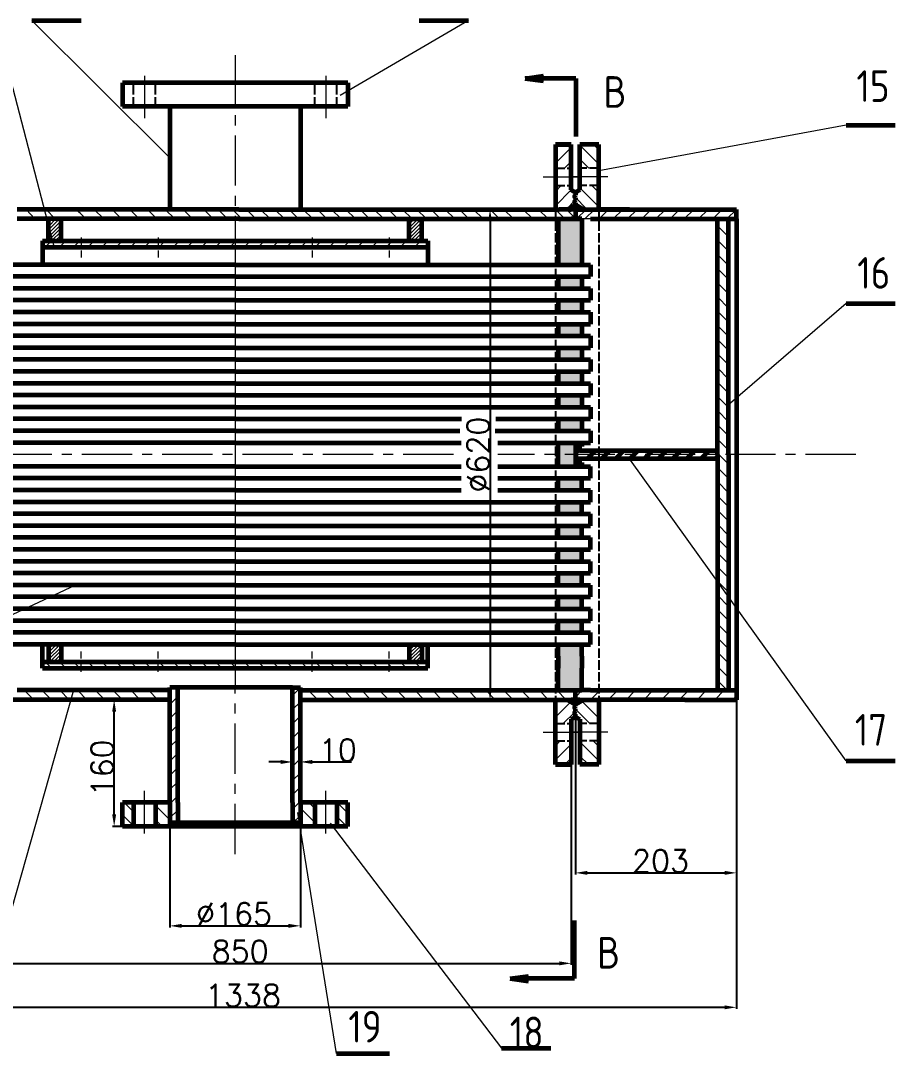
# Paper-space layout '冷却器装配图' of a CAD drawing. Header units: millimetres. Extents: x 19 to 3256, y 21 to 3253.
# Drawn here: x 788 to 1894, y 859 to 2165 of the extents above; entities that cross this region are included whole.
import ezdxf

# ---------------------------------------------------------------- set-up
doc = ezdxf.new("R2010")
doc.units = ezdxf.units.MM
doc.header["$PDMODE"] = 35
doc.header["$PDSIZE"] = -0.5
doc.linetypes.add('ACAD_ISO02W100', pattern=[15, 12, -3])
doc.linetypes.add('CENTERX2', pattern=[101.6, 63.5, -12.7, 12.7, -12.7])
for name, color, linetype, lineweight in [('中心线．点画线', 6, 'CENTERX2', 20), ('粗实线', 250, 'Continuous', 60), ('细实线０.18', 5, 'Continuous', 18), ('虚小', 233, 'ACAD_ISO02W100', 25)]:
    doc.layers.add(name, color=color, linetype=linetype, lineweight=lineweight)
doc.styles.get("Standard").update_dxf_attribs({"font": 'txt', "bigfont": 'gbcbig.shx'})
doc.styles.add('国标文字-5', font='gbenor.shx', dxfattribs={"height": 5, "bigfont": 'gbcbig.shx'})
doc.dimstyles.new('圆引出', dxfattribs={"dimtxt": 28, "dimasz": 15, "dimexe": 2, "dimexo": 0, "dimgap": 1, "dimtad": 1, "dimtoh": 1, "dimdec": 0, "dimtxsty": 'Standard', "dimcen": 2.5, "dimadec": 0, "dimazin": 0, "dimtfac": 1, "dimtdec": 0, "dimtofl": 0, "dimtmove": 0, "dimatfit": 2, "dimfxl": 1, "dimarcsym": 0})

# ---------------------------------------------------------------- blocks, each defined once
blk = doc.blocks.new('*D52')
at = {"layer": 'Defpoints', "color": 0}
for p in [(1381.2, 1926.3), (1381.2, 1306.3), (1381.2, 1306.3)]:
    blk.add_point(p, dxfattribs=at)
at = {"layer": '细实线０.18', "color": 0, "lineweight": -2}
for p, q in [((1381.2, 1926.3), (1383.2, 1926.3)), ((1381.2, 1911.3), (1381.2, 1321.3)), ((1381.2, 1306.3), (1383.2, 1306.3))]:
    blk.add_line(p, q, dxfattribs=at)
at = {"layer": '细实线０.18', "color": 0}
for points in [[(1378.7, 1911.3), (1383.7, 1911.3), (1381.2, 1926.3)], [(1378.7, 1321.3), (1383.7, 1321.3), (1381.2, 1306.3)]]:
    blk.add_solid(points, dxfattribs=at)
at = {"layer": '细实线０.18', "color": 0, "insert": (1366.2, 1616.3), "char_height": 28, "attachment_point": 5, "rotation": 90}
blk.add_mtext('%%C620', dxfattribs=at)
blk = doc.blocks.new('*D53')
at = {"layer": 'Defpoints', "color": 0}
for p in [(976.3, 1146.3), (1141.3, 1146.3), (1141.3, 1020.5)]:
    blk.add_point(p, dxfattribs=at)
at = {"layer": '细实线０.18', "color": 0, "lineweight": -2}
for p, q in [((976.3, 1146.3), (976.3, 1018.5)), ((1141.3, 1146.3), (1141.3, 1018.5)), ((991.3, 1020.5), (1126.3, 1020.5))]:
    blk.add_line(p, q, dxfattribs=at)
at = {"layer": '细实线０.18', "color": 0}
for points in [[(991.3, 1023), (991.3, 1018), (976.3, 1020.5)], [(1126.3, 1023), (1126.3, 1018), (1141.3, 1020.5)]]:
    blk.add_solid(points, dxfattribs=at)
at = {"layer": '细实线０.18', "color": 0, "insert": (1057.4, 1035.5), "char_height": 28, "attachment_point": 5}
blk.add_mtext('%%C165', dxfattribs=at)
blk = doc.blocks.new('*D54')
at = {"layer": 'Defpoints', "color": 0}
for p in [(1131.3, 1232.3), (1141.3, 1232.3), (1141.3, 1227.7)]:
    blk.add_point(p, dxfattribs=at)
at = {"layer": '细实线０.18', "color": 0, "lineweight": -2}
for p, q in [((1116.3, 1227.7), (1101.3, 1227.7)), ((1131.3, 1232.3), (1131.3, 1225.7)), ((1141.3, 1232.3), (1141.3, 1225.7)), ((1156.3, 1227.7), (1206, 1227.7))]:
    blk.add_line(p, q, dxfattribs=at)
at = {"layer": '细实线０.18', "color": 0}
for points in [[(1116.3, 1230.2), (1116.3, 1225.2), (1131.3, 1227.7)], [(1156.3, 1230.2), (1156.3, 1225.2), (1141.3, 1227.7)]]:
    blk.add_solid(points, dxfattribs=at)
at = {"layer": '细实线０.18', "color": 0, "insert": (1188.7, 1242.7), "char_height": 28, "attachment_point": 5}
blk.add_mtext('10', dxfattribs=at)
blk = doc.blocks.new('*D56')
at = {"layer": 'Defpoints', "color": 0}
for p in [(633.8, 1224.3), (1483.8, 1224.3), (1483.8, 973.1)]:
    blk.add_point(p, dxfattribs=at)
at = {"layer": '细实线０.18', "color": 0, "lineweight": -2}
for p, q in [((633.8, 1224.3), (633.8, 971.1)), ((1483.8, 1224.3), (1483.8, 971.1)), ((648.8, 973.1), (1468.8, 973.1))]:
    blk.add_line(p, q, dxfattribs=at)
at = {"layer": '细实线０.18', "color": 0}
for points in [[(648.8, 975.6), (648.8, 970.6), (633.8, 973.1)], [(1468.8, 975.6), (1468.8, 970.6), (1483.8, 973.1)]]:
    blk.add_solid(points, dxfattribs=at)
at = {"layer": '细实线０.18', "color": 0, "insert": (1065.1, 988.1), "char_height": 28, "attachment_point": 5}
blk.add_mtext('850', dxfattribs=at)
blk = doc.blocks.new('*D57')
at = {"layer": 'Defpoints', "color": 0}
for p in [(905.8, 1306.3), (916.3, 1306.3), (916.3, 1146.3)]:
    blk.add_point(p, dxfattribs=at)
at = {"layer": '细实线０.18', "color": 0, "lineweight": -2}
for p, q in [((916.3, 1306.3), (903.8, 1306.3)), ((905.8, 1161.3), (905.8, 1291.3)), ((916.3, 1146.3), (903.8, 1146.3))]:
    blk.add_line(p, q, dxfattribs=at)
at = {"layer": '细实线０.18', "color": 0}
for points in [[(903.3, 1291.3), (908.3, 1291.3), (905.8, 1306.3)], [(903.3, 1161.3), (908.3, 1161.3), (905.8, 1146.3)]]:
    blk.add_solid(points, dxfattribs=at)
at = {"layer": '细实线０.18', "color": 0, "insert": (890.8, 1220.1), "char_height": 28, "attachment_point": 5, "rotation": 90}
blk.add_mtext('160', dxfattribs=at)
blk = doc.blocks.new('*D77')
at = {"layer": 'Defpoints', "color": 0}
for p in [(1692.8, 1306.3), (1489.3, 1284.9), (1692.8, 1087.5)]:
    blk.add_point(p, dxfattribs=at)
at = {"layer": '细实线０.18', "color": 0, "lineweight": -2}
for p, q in [((1692.8, 1306.3), (1692.8, 1085.5)), ((1489.3, 1284.9), (1489.3, 1085.5)), ((1504.3, 1087.5), (1677.8, 1087.5))]:
    blk.add_line(p, q, dxfattribs=at)
at = {"layer": '细实线０.18', "color": 0}
for points in [[(1504.3, 1090), (1504.3, 1085), (1489.3, 1087.5)], [(1677.8, 1090), (1677.8, 1085), (1692.8, 1087.5)]]:
    blk.add_solid(points, dxfattribs=at)
at = {"layer": '细实线０.18', "color": 0, "insert": (1596.7, 1102.5), "char_height": 28, "attachment_point": 5}
blk.add_mtext('203', dxfattribs=at)
blk = doc.blocks.new('*D78')
at = {"layer": 'Defpoints', "color": 0}
for p in [(354.8, 1306.3), (1692.8, 1306.3), (1692.8, 917.5)]:
    blk.add_point(p, dxfattribs=at)
at = {"layer": '细实线０.18', "color": 0, "lineweight": -2}
for p, q in [((354.8, 1306.3), (354.8, 915.5)), ((1692.8, 1306.3), (1692.8, 915.5)), ((369.8, 917.5), (1677.8, 917.5))]:
    blk.add_line(p, q, dxfattribs=at)
at = {"layer": '细实线０.18', "color": 0}
for points in [[(369.8, 920), (369.8, 915), (354.8, 917.5)], [(1677.8, 920), (1677.8, 915), (1692.8, 917.5)]]:
    blk.add_solid(points, dxfattribs=at)
at = {"layer": '细实线０.18', "color": 0, "insert": (1068.8, 932.5), "char_height": 28, "attachment_point": 5}
blk.add_mtext('1338', dxfattribs=at)

psp = doc.layouts.new('冷却器装配图')

# ---------------------------------------------------------------- hatches: boundary and pattern name
at = {"layer": '粗实线'}
h = psp.add_hatch(color=256, dxfattribs=at)
h.paths.add_polyline_path([(1425.8, 2091.7), (1443.3, 2091.7), (1448.9, 2094.9)])
h.paths.add_polyline_path([(1448.9, 2088.6), (1443.3, 2091.7), (1425.8, 2091.7)])
h = psp.add_hatch(color=256, dxfattribs=at)
h.paths.add_polyline_path([(1489.3, 1929.6), (1489.3, 1932), (1499.3, 1926.3), (1489.3, 1926.3)])
h.paths.add_polyline_path([(1489.3, 1932), (1489.3, 1929.6), (1489.3, 1926.3), (1483.8, 1926.3), (1480.8, 1926.3), (1479.3, 1926.3)])
h = psp.add_hatch(color=256, dxfattribs=at)
h.paths.add_polyline_path([(1497.3, 1886.3), (1497.3, 1914.3), (1489.3, 1914.3), (1480.8, 1914.3), (1467.3, 1914.3), (1467.3, 1886.3), (1467.3, 1871.3), (1467.3, 1856.3), (1497.3, 1856.3), (1497.3, 1871.3)])
h.paths.add_polyline_path([(1497.3, 1841.3), (1467.3, 1841.3), (1467.3, 1826.3), (1497.3, 1826.3)])
h.paths.add_polyline_path([(1497.3, 1811.3), (1467.3, 1811.3), (1467.3, 1796.3), (1497.3, 1796.3)])
h.paths.add_polyline_path([(1497.3, 1781.3), (1467.3, 1781.3), (1467.3, 1766.3), (1497.3, 1766.3)])
h.paths.add_polyline_path([(1497.3, 1751.3), (1467.3, 1751.3), (1467.3, 1736.3), (1497.3, 1736.3)])
h.paths.add_polyline_path([(1497.3, 1721.3), (1467.3, 1721.3), (1467.3, 1706.3), (1497.3, 1706.3)])
h.paths.add_polyline_path([(1497.3, 1691.3), (1467.3, 1691.3), (1467.3, 1676.3), (1497.3, 1676.3)])
h.paths.add_polyline_path([(1497.3, 1661.3), (1467.3, 1661.3), (1467.3, 1646.3), (1497.3, 1646.3)])
h.paths.add_polyline_path([(1489.3, 1631.3), (1467, 1631.3), (1467, 1616.3), (1489.3, 1616.3)])
h.paths.add_polyline_path([(1489.3, 1616.3), (1467, 1616.3), (1467, 1601.3), (1489.3, 1601.3)])
h.paths.add_polyline_path([(1497.3, 1606.3), (1493.3, 1606.3, -0.414214), (1489.3, 1610.3), (1489.3, 1601.3), (1497.3, 1601.3)])
h.paths.add_polyline_path([(1497.3, 1631.3), (1489.3, 1631.3), (1489.3, 1622.3, -0.414214), (1493.3, 1626.3), (1497.3, 1626.3)])
h.paths.add_polyline_path([(1497.3, 1586.3), (1467.3, 1586.3), (1467.3, 1571.3), (1497.3, 1571.3)])
h.paths.add_polyline_path([(1497.3, 1556.3), (1467.3, 1556.3), (1467.3, 1541.3), (1497.3, 1541.3)])
h.paths.add_polyline_path([(1497.3, 1526.3), (1467.3, 1526.3), (1467.3, 1511.3), (1497.3, 1511.3)])
h.paths.add_polyline_path([(1497.3, 1496.3), (1467.3, 1496.3), (1467.3, 1481.3), (1497.3, 1481.3)])
h.paths.add_polyline_path([(1497.3, 1466.3), (1467.3, 1466.3), (1467.3, 1451.3), (1497.3, 1451.3)])
h.paths.add_polyline_path([(1497.3, 1436.3), (1467.3, 1436.3), (1467.3, 1421.3), (1497.3, 1421.3)])
h.paths.add_polyline_path([(1497.3, 1406.3), (1467.3, 1406.3), (1467.3, 1391.3), (1497.3, 1391.3)])
h.paths.add_polyline_path([(1497.3, 1376.3), (1467.3, 1376.3), (1467.3, 1361.3), (1467.3, 1346.3), (1467.3, 1318.3), (1468.8, 1318.3), (1480.8, 1318.3), (1497.3, 1318.3), (1497.3, 1346.3), (1497.3, 1361.3)])
h = psp.add_hatch(color=256, dxfattribs=at)
h.paths.add_polyline_path([(1489.3, 1303), (1489.3, 1300.5), (1499.3, 1306.3), (1489.3, 1306.3)])
h.paths.add_polyline_path([(1489.3, 1300.5), (1489.3, 1303), (1489.3, 1306.3), (1483.8, 1306.3), (1480.8, 1306.3), (1479.3, 1306.3)])
h = psp.add_hatch(color=256, dxfattribs=at)
h.paths.add_polyline_path([(1406.7, 953.9), (1424.1, 953.9), (1429.8, 950.7)])
h.paths.add_polyline_path([(1429.8, 957), (1424.1, 953.9), (1406.7, 953.9)])
at = {"layer": '细实线０.18'}
h = psp.add_hatch(dxfattribs=at)
h.set_pattern_fill('ANSI31', color=256, scale=4, style=0)
h.paths.add_polyline_path([(1483.8, 2008.3), (1463.8, 2008.3), (1463.8, 1978.3), (1483.8, 1978.3)])
h.paths.add_polyline_path([(1489.3, 1940.9, -0.840208), (1489.3, 1944.3), (1489.3, 1947.6), (1483.8, 1950.9), (1483.8, 1956.3), (1463.8, 1956.3), (1463.8, 1926.3), (1468.8, 1926.3), (1479.3, 1926.3), (1489.3, 1932), (1489.3, 1934.4, -0.840208), (1489.3, 1937.8)])
h.paths.add_polyline_path([(1489.3, 1294.7, -0.840208), (1489.3, 1298.2), (1489.3, 1300.5), (1479.3, 1306.3), (1463.8, 1306.3), (1463.8, 1276.3), (1483.8, 1276.3), (1483.8, 1281.6), (1489.3, 1284.9), (1489.3, 1288.3, -0.840208), (1489.3, 1291.7)])
h.paths.add_polyline_path([(1483.8, 1254.3), (1463.8, 1254.3), (1463.8, 1224.3), (1483.8, 1224.3)])
h = psp.add_hatch(dxfattribs=at)
h.set_pattern_fill('ANSI31', color=256, scale=4, angle=90, style=0)
h.paths.add_polyline_path([(1518.8, 2008.3), (1494.8, 2008.3), (1494.8, 1978.3), (1518.8, 1978.3)])
h.paths.add_polyline_path([(1518.8, 1956.3), (1494.8, 1956.3), (1494.8, 1950.9), (1489.3, 1947.6), (1489.3, 1944.3, 0.840208), (1489.3, 1940.9), (1489.3, 1937.8, 0.840208), (1489.3, 1934.4), (1489.3, 1932), (1499.3, 1926.3), (1518.8, 1926.3)])
h.paths.add_polyline_path([(1518.8, 1306.3), (1499.3, 1306.3), (1489.3, 1300.5), (1489.3, 1298.2, 0.840208), (1489.3, 1294.7), (1489.3, 1291.7, 0.840208), (1489.3, 1288.3), (1489.3, 1284.9), (1494.8, 1281.6), (1494.8, 1276.3), (1518.8, 1276.3)])
h.paths.add_polyline_path([(1518.8, 1254.3), (1494.8, 1254.3), (1494.8, 1224.3), (1518.8, 1224.3)])
h = psp.add_hatch(dxfattribs=at)
h.set_pattern_fill('ANSI31', color=256, style=0)
h.paths.add_polyline_path([(838.7, 1914.3), (822.7, 1914.3), (822.7, 1906.6), (828, 1886.3), (838.7, 1886.3)])
h.paths.add_polyline_path([(822.7, 1906.6), (822.7, 1886.3), (828, 1886.3)])
h = psp.add_hatch(dxfattribs=at)
h.set_pattern_fill('ANSI31', color=256, style=0)
h.paths.add_polyline_path([(1295, 1914.3), (1279, 1914.3), (1279, 1886.3), (1295, 1886.3)])
h = psp.add_hatch(dxfattribs=at)
h.set_pattern_fill('ANSI31', color=256, scale=4, angle=90, style=0)
h.paths.add_polyline_path([(1682.8, 1914.3), (1668.8, 1914.3), (1668.8, 1616.3), (1682.8, 1616.3)])
h.paths.add_polyline_path([(1682.8, 1616.3), (1668.8, 1616.3), (1668.8, 1455.9), (1682.8, 1436.3)])
h.paths.add_polyline_path([(1682.8, 1436.3), (1668.8, 1455.9), (1668.8, 1318.3), (1682.8, 1318.3)])
h = psp.add_hatch(dxfattribs=at)
h.set_pattern_fill('ANSI31', color=256, style=0)
h.paths.add_polyline_path([(838.7, 1376.3), (822.7, 1376.3), (822.7, 1354.3), (838.7, 1354.3)])
h = psp.add_hatch(dxfattribs=at)
h.set_pattern_fill('ANSI31', color=256, style=0)
h.paths.add_polyline_path([(1295, 1376.3), (1279, 1376.3), (1279, 1354.3), (1295, 1354.3)])
h = psp.add_hatch(dxfattribs=at)
h.set_pattern_fill('ANSI31', color=256, scale=4, angle=90, style=0)
h.set_pattern_definition([(45, (2016.848, 383.393), (8.98026, -8.98026), [])])
h.paths.add_polyline_path([(1131.3, 1306.3), (1131.3, 1321.9), (1141.4, 1321.9), (1141.4, 1306.3), (1141.3, 1306.3), (1141.3, 1176.3), (1141.3, 1150.8), (1131.3, 1150.8), (1131.3, 1176.3)])
h.paths.add_polyline_path([(976.3, 1306.3), (976.3, 1321.9), (986.3, 1321.9), (986.3, 1306.3), (986.3, 1176.3), (986.3, 1150.8), (976.3, 1150.8), (976.3, 1176.3)])
h = psp.add_hatch(dxfattribs=at)
h.set_pattern_fill('ANSI31', color=256, scale=5, style=0)
h.paths.add_polyline_path([(1518.8, 1318.3), (1508.3, 1318.3), (1497.3, 1318.3), (1489.3, 1318.3), (1489.3, 1306.3), (1499.3, 1306.3), (1518.8, 1306.3)])
h.paths.add_polyline_path([(1692.8, 1318.3), (1518.8, 1318.3), (1518.8, 1306.3), (1557.5, 1306.3), (1627.5, 1306.3), (1692.8, 1306.3)])
h = psp.add_hatch(dxfattribs=at)
h.set_pattern_fill('ANSI31', color=256, scale=4, style=0)
h.set_pattern_definition([(135, (2016.848, 383.393), (8.98026, 8.98026), [])])
h.paths.add_polyline_path([(1187.5, 1146.3), (1201.3, 1146.3), (1201.3, 1176.3), (1187.5, 1176.3)])
h.paths.add_polyline_path([(1159.5, 1176.3), (1141.3, 1176.3), (1141.3, 1146.3), (1159.5, 1146.3)])
h.paths.add_polyline_path([(976.3, 1176.3), (958.2, 1176.3), (958.2, 1146.3), (976.3, 1146.3)])
h.paths.add_polyline_path([(916.3, 1146.3), (930.2, 1146.3), (930.2, 1176.3), (916.3, 1176.3)])

# ---------------------------------------------------------------- linework, layer by layer
at = {"layer": '中心线．点画线'}
for p, q in [((1058.8, 2121.4), (1058.8, 1908.6)), ((944.2, 2095.3), (944.2, 2041.6)), ((1173.5, 2095.3), (1173.5, 2041.6)), ((1448.5, 1967.3), (1495.9, 1967.3)), ((1530.2, 1967.3), (1482.8, 1967.3)), ((863.9, 1890.9), (863.9, 1885.4)), ((863.9, 1884.7), (863.9, 1880.5)), ((961.4, 1890.9), (961.4, 1885.4)), ((961.4, 1884.7), (961.4, 1880.5)), ((1156.3, 1890.9), (1156.3, 1885.4)), ((1156.3, 1884.7), (1156.3, 1880.5)), ((1253.8, 1890.9), (1253.8, 1885.4)), ((1253.8, 1884.7), (1253.8, 1880.5)), ((863.9, 1878.8), (863.9, 1877.3)), ((863.9, 1874.3), (863.9, 1865.3)), ((961.4, 1878.8), (961.4, 1877.3)), ((961.4, 1874.3), (961.4, 1865.3)), ((1156.3, 1878.8), (1156.3, 1877.3)), ((1156.3, 1874.3), (1156.3, 1865.3)), ((1253.8, 1878.8), (1253.8, 1877.3)), ((1253.8, 1874.3), (1253.8, 1865.3)), ((1335, 1616.3), (280.5, 1616.3)), ((1843.9, 1616.3), (1391.2, 1616.3)), ((863.9, 1358.3), (863.9, 1367.2)), ((961.4, 1358.3), (961.4, 1367.2)), ((1156.3, 1358.3), (1156.3, 1367.2)), ((1253.8, 1358.3), (1253.8, 1367.2)), ((863.9, 1353.8), (863.9, 1355.3)), ((863.9, 1347.8), (863.9, 1352)), ((863.9, 1341.7), (863.9, 1347.2)), ((961.4, 1353.8), (961.4, 1355.3)), ((961.4, 1347.8), (961.4, 1352)), ((961.4, 1341.7), (961.4, 1347.2)), ((1156.3, 1353.8), (1156.3, 1355.3)), ((1156.3, 1347.8), (1156.3, 1352)), ((1156.3, 1341.7), (1156.3, 1347.2)), ((1253.8, 1353.8), (1253.8, 1355.3)), ((1253.8, 1347.8), (1253.8, 1352)), ((1253.8, 1341.7), (1253.8, 1347.2)), ((1058.8, 1111.2), (1058.8, 1324)), ((1448.5, 1265.3), (1495.9, 1265.3)), ((1530.2, 1265.3), (1482.8, 1265.3)), ((944.2, 1137.3), (944.2, 1191)), ((1173.5, 1137.3), (1173.5, 1191))]:
    psp.add_line(p, q, dxfattribs=at)
at = {"layer": '粗实线'}
for p, q in [((801.5, 2164.9), (863.9, 2164.9)), ((1291.5, 2164.9), (1353.9, 2164.9)), ((1425.8, 2091.7), (1448.9, 2094.9)), ((1489.8, 2091.7), (1425.8, 2091.7)), ((1425.8, 2091.7), (1448.9, 2088.6)), ((1448.9, 2094.9), (1443.3, 2091.7)), ((1448.9, 2088.6), (1443.3, 2091.7)), ((1489.8, 2091.7), (1489.8, 2018.3)), ((1201.3, 2086.3), (916.3, 2086.3)), ((916.3, 2086.3), (916.3, 2056.3)), ((1201.3, 2086.3), (1201.3, 2056.3)), ((1201.3, 2056.3), (916.3, 2056.3)), ((976.3, 2056.3), (976.3, 1926.3)), ((1141.3, 2056.3), (1141.3, 1926.3)), ((1831.5, 2032.9), (1893.8, 2032.9)), ((1463.8, 2008.3), (1483.8, 2008.3)), ((1483.8, 2008.3), (1463.8, 2008.3)), ((1463.8, 2008.3), (1463.8, 1926.3)), ((1483.8, 1950.9), (1483.8, 2008.3)), ((1518.8, 2008.3), (1494.8, 2008.3)), ((1494.8, 1950.9), (1494.8, 2008.3)), ((1518.8, 1926.3), (1518.8, 2008.3)), ((1483.8, 1950.9), (1489.3, 1947.6)), ((1494.8, 1950.9), (1489.3, 1947.6)), ((1489.3, 1947.6), (1489.3, 1944.3)), ((1489.3, 1940.9), (1489.3, 1937.8)), ((1489.3, 1934.4), (1489.3, 1929.6)), ((863, 1926.3), (783, 1926.3)), ((1063.3, 1926.3), (863, 1926.3)), ((1063.3, 1926.3), (1468.8, 1926.3)), ((1480.8, 1926.3), (1468.8, 1926.3)), ((1479.3, 1926.3), (1489.3, 1932)), ((1480.8, 1926.3), (1483.8, 1926.3)), ((1483.8, 1926.3), (1489.3, 1929.6)), ((1494.8, 1926.3), (1483.8, 1926.3)), ((1499.3, 1926.3), (1489.3, 1932)), ((1489.3, 1929.6), (1494.8, 1926.3)), ((1489.3, 1926.3), (1499.3, 1926.3)), ((1489.3, 1926.3), (1489.3, 1914.3)), ((1494.8, 1926.3), (1497.8, 1926.3)), ((1497.8, 1926.3), (1518.8, 1926.3)), ((1557.5, 1926.3), (1518.8, 1926.3)), ((1518.8, 1926.3), (1692.8, 1926.3)), ((1692.8, 1914.3), (1692.8, 1926.3)), ((863, 1914.3), (783, 1914.3)), ((822.7, 1886.3), (822.7, 1914.3)), ((838.7, 1886.3), (838.7, 1914.3)), ((1063.3, 1914.3), (863, 1914.3)), ((1063.3, 1914.3), (1361.7, 1914.3)), ((1279, 1886.3), (1279, 1914.3)), ((1295, 1886.3), (1295, 1914.3)), ((1361.7, 1914.3), (1483.8, 1914.3)), ((1467.3, 1914.3), (1467.3, 1886.3)), ((1480.8, 1914.3), (1489.3, 1914.3)), ((1497.3, 1914.3), (1483.8, 1914.3)), ((1489.3, 1914.3), (1497.3, 1914.3)), ((1494.8, 1914.3), (1497.3, 1914.3)), ((1497.3, 1914.3), (1497.3, 1886.3)), ((1508.3, 1914.3), (1692.8, 1914.3)), ((1668.8, 1616.3), (1668.8, 1914.3)), ((1682.8, 1616.3), (1682.8, 1914.3)), ((1692.8, 1914.3), (1692.8, 1318.3)), ((815.1, 1886.3), (815.1, 1856.3)), ((815.1, 1886.3), (1302.6, 1886.3)), ((1302.6, 1886.3), (1302.6, 1856.3)), ((1467.3, 1886.3), (1467.3, 1871.3)), ((1497.3, 1886.3), (1497.3, 1871.3)), ((815.1, 1878.3), (1302.6, 1878.3)), ((1467.3, 1871.3), (1467.3, 1856.3)), ((1497.3, 1871.3), (1497.3, 1856.3)), ((1058.8, 1856.3), (609.3, 1856.3)), ((1058.8, 1856.3), (1508.3, 1856.3)), ((1508.3, 1856.3), (1508.3, 1841.3)), ((1058.8, 1841.3), (609.3, 1841.3)), ((1058.8, 1841.3), (609.3, 1841.3)), ((1058.8, 1841.3), (1508.3, 1841.3)), ((1058.8, 1841.3), (1508.3, 1841.3)), ((1467.3, 1841.3), (1467.3, 1826.3)), ((1497.3, 1841.3), (1497.3, 1826.3)), ((1058.8, 1826.3), (609.3, 1826.3)), ((1058.8, 1826.3), (1508.3, 1826.3)), ((1508.3, 1826.3), (1508.3, 1811.3)), ((1058.8, 1811.3), (609.3, 1811.3)), ((1058.8, 1811.3), (609.3, 1811.3)), ((1058.8, 1811.3), (1508.3, 1811.3)), ((1058.8, 1811.3), (1508.3, 1811.3)), ((1467.3, 1811.3), (1467.3, 1796.3)), ((1497.3, 1811.3), (1497.3, 1796.3)), ((1831.5, 1807.1), (1893.8, 1807.1)), ((1058.8, 1796.3), (609.3, 1796.3)), ((1058.8, 1796.3), (1508.3, 1796.3)), ((1508.3, 1796.3), (1508.3, 1781.3)), ((1058.8, 1781.3), (609.3, 1781.3)), ((1058.8, 1781.3), (609.3, 1781.3)), ((1058.8, 1781.3), (1508.3, 1781.3)), ((1058.8, 1781.3), (1508.3, 1781.3)), ((1467.3, 1781.3), (1467.3, 1766.3)), ((1497.3, 1781.3), (1497.3, 1766.3)), ((1058.8, 1766.3), (609.3, 1766.3)), ((1058.8, 1766.3), (1508.3, 1766.3)), ((1508.3, 1766.3), (1508.3, 1751.3)), ((1058.8, 1751.3), (609.3, 1751.3)), ((1058.8, 1751.3), (609.3, 1751.3)), ((1058.8, 1751.3), (1508.3, 1751.3)), ((1058.8, 1751.3), (1508.3, 1751.3)), ((1467.3, 1751.3), (1467.3, 1736.3)), ((1497.3, 1751.3), (1497.3, 1736.3)), ((1058.8, 1736.3), (609.3, 1736.3)), ((1058.8, 1736.3), (1508.3, 1736.3)), ((1508.3, 1736.3), (1508.3, 1721.3)), ((1058.8, 1721.3), (609.3, 1721.3)), ((1058.8, 1721.3), (609.3, 1721.3)), ((1058.8, 1721.3), (1508.3, 1721.3)), ((1058.8, 1721.3), (1508.3, 1721.3)), ((1467.3, 1721.3), (1467.3, 1706.3)), ((1497.3, 1721.3), (1497.3, 1706.3)), ((1058.8, 1706.3), (609.3, 1706.3)), ((1058.8, 1706.3), (1508.3, 1706.3)), ((1508.3, 1706.3), (1508.3, 1691.3)), ((1058.8, 1691.3), (609.3, 1691.3)), ((1058.8, 1691.3), (609.3, 1691.3)), ((1058.8, 1691.3), (1508.3, 1691.3)), ((1058.8, 1691.3), (1508.3, 1691.3)), ((1467.3, 1691.3), (1467.3, 1676.3)), ((1497.3, 1691.3), (1497.3, 1676.3)), ((1058.8, 1676.3), (609.3, 1676.3)), ((1058.8, 1676.3), (1508.3, 1676.3)), ((1508.3, 1676.3), (1508.3, 1661.3)), ((1058.8, 1661.3), (609.3, 1661.3)), ((1058.8, 1661.3), (609.3, 1661.3)), ((1058.8, 1661.3), (1344.5, 1661.3)), ((1058.8, 1661.3), (1345.3, 1661.3)), ((1388.6, 1661.3), (1508.3, 1661.3)), ((1391, 1661.3), (1508.3, 1661.3)), ((1467.3, 1661.3), (1467.3, 1646.3)), ((1497.3, 1661.3), (1497.3, 1646.3)), ((1058.8, 1646.3), (609.3, 1646.3)), ((1058.8, 1646.3), (1342.9, 1646.3)), ((1387.8, 1646.3), (1508.3, 1646.3)), ((1508.3, 1646.3), (1508.3, 1631.3)), ((1058.8, 1631.3), (609.3, 1631.3)), ((1058.8, 1631.3), (682.9, 1631.3)), ((1058.8, 1631.3), (1344.5, 1631.3)), ((1058.8, 1631.3), (1344.5, 1631.3)), ((1391, 1631.3), (1508.3, 1631.3)), ((1391, 1631.3), (1434.8, 1631.3)), ((1467, 1631.3), (1467, 1601.3)), ((1489.3, 1631.3), (1489.3, 1601.3)), ((1489.3, 1622.3), (1489.3, 1610.3)), ((1493.3, 1626.3), (1497.3, 1626.3)), ((1494.3, 1621.3), (1498.7, 1621.3)), ((1497.3, 1631.3), (1497.3, 1626.3)), ((1498.7, 1621.3), (1668.8, 1621.3)), ((1509.6, 1616.3), (1514.6, 1621.3)), ((1527.6, 1616.3), (1532.6, 1621.3)), ((1545.5, 1616.3), (1550.5, 1621.3)), ((1563.5, 1616.3), (1568.5, 1621.3)), ((1581.5, 1616.3), (1586.5, 1621.3)), ((1599.4, 1616.3), (1604.4, 1621.3)), ((1617.4, 1616.3), (1622.4, 1621.3)), ((1635.3, 1616.3), (1640.3, 1621.3)), ((1653.3, 1616.3), (1658.3, 1621.3)), ((1493.3, 1606.3), (1497.3, 1606.3)), ((1494.3, 1611.3), (1498.7, 1611.3)), ((1497.3, 1606.3), (1497.3, 1601.3)), ((1498.7, 1611.3), (1668.8, 1611.3)), ((1504.6, 1611.3), (1509.6, 1616.3)), ((1522.6, 1611.3), (1527.6, 1616.3)), ((1540.5, 1611.3), (1545.5, 1616.3)), ((1558.5, 1611.3), (1563.5, 1616.3)), ((1576.5, 1611.3), (1578.6, 1613.4)), ((1578.6, 1613.4), (1581.5, 1616.3)), ((1594.4, 1611.3), (1599.4, 1616.3)), ((1612.4, 1611.3), (1617.4, 1616.3)), ((1630.3, 1611.3), (1635.3, 1616.3)), ((1648.3, 1611.3), (1653.3, 1616.3)), ((1666.3, 1611.3), (1668.8, 1613.9)), ((1668.8, 1616.3), (1668.8, 1318.3)), ((1682.8, 1616.3), (1682.8, 1318.3)), ((1058.8, 1601.3), (609.3, 1601.3)), ((1058.8, 1601.3), (609.3, 1601.3)), ((1058.8, 1601.3), (1344.5, 1601.3)), ((1058.8, 1601.3), (1344.5, 1601.3)), ((1391, 1601.3), (1508.3, 1601.3)), ((1391, 1601.3), (1508.3, 1601.3)), ((1508.2, 1586.3), (1508.2, 1601.3)), ((1058.8, 1586.3), (609.3, 1586.3)), ((1058.8, 1586.3), (1344.5, 1586.3)), ((1391, 1586.3), (1508.3, 1586.3)), ((1467.3, 1571.3), (1467.3, 1586.3)), ((1497.3, 1571.3), (1497.3, 1586.3)), ((1058.8, 1571.3), (609.3, 1571.3)), ((1058.8, 1571.3), (609.3, 1571.3)), ((1058.8, 1571.3), (1344.5, 1571.3)), ((1058.8, 1571.3), (1344.5, 1571.3)), ((1391, 1571.3), (1508.3, 1571.3)), ((1391, 1571.3), (1508.3, 1571.3)), ((1508.3, 1556.3), (1508.3, 1571.3)), ((1058.8, 1556.3), (609.3, 1556.3)), ((1058.8, 1556.3), (1508.3, 1556.3)), ((1467.3, 1541.3), (1467.3, 1556.3)), ((1497.3, 1541.3), (1497.3, 1556.3)), ((1058.8, 1541.3), (609.3, 1541.3)), ((1058.8, 1541.3), (609.3, 1541.3)), ((1058.8, 1541.3), (1508.3, 1541.3)), ((1058.8, 1541.3), (1508.3, 1541.3)), ((1508.3, 1526.3), (1508.3, 1541.3)), ((1058.8, 1526.3), (609.3, 1526.3)), ((1058.8, 1526.3), (1508.3, 1526.3)), ((1467.3, 1511.3), (1467.3, 1526.3)), ((1497.3, 1511.3), (1497.3, 1526.3)), ((1058.8, 1511.3), (609.3, 1511.3)), ((1058.8, 1511.3), (609.3, 1511.3)), ((1058.8, 1511.3), (1508.3, 1511.3)), ((1058.8, 1511.3), (1508.3, 1511.3)), ((1508.3, 1496.3), (1508.3, 1511.3)), ((1058.8, 1496.3), (609.3, 1496.3)), ((1058.8, 1496.3), (1508.3, 1496.3)), ((1467.3, 1481.3), (1467.3, 1496.3)), ((1497.3, 1481.3), (1497.3, 1496.3)), ((1058.8, 1481.3), (609.3, 1481.3)), ((1058.8, 1481.3), (609.3, 1481.3)), ((1058.8, 1481.3), (1508.3, 1481.3)), ((1058.8, 1481.3), (1508.3, 1481.3)), ((1508.3, 1466.3), (1508.3, 1481.3)), ((1058.8, 1466.3), (609.3, 1466.3)), ((1058.8, 1466.3), (1508.3, 1466.3)), ((1467.3, 1451.3), (1467.3, 1466.3)), ((1497.3, 1451.3), (1497.3, 1466.3)), ((1058.8, 1451.3), (609.3, 1451.3)), ((1058.8, 1451.3), (609.3, 1451.3)), ((1058.8, 1451.3), (1508.3, 1451.3)), ((1058.8, 1451.3), (1508.3, 1451.3)), ((1508.3, 1436.3), (1508.3, 1451.3)), ((1058.8, 1436.3), (609.3, 1436.3)), ((1058.8, 1436.3), (1508.3, 1436.3)), ((1467.3, 1421.3), (1467.3, 1436.3)), ((1497.3, 1421.3), (1497.3, 1436.3)), ((1058.8, 1421.3), (609.3, 1421.3)), ((1058.8, 1421.3), (682.9, 1421.3)), ((1058.8, 1421.3), (1434.8, 1421.3)), ((1058.8, 1421.3), (1508.3, 1421.3)), ((1508.3, 1406.3), (1508.3, 1421.3)), ((1058.8, 1406.3), (609.3, 1406.3)), ((1058.8, 1406.3), (1508.3, 1406.3)), ((1467.3, 1391.3), (1467.3, 1406.3)), ((1497.3, 1391.3), (1497.3, 1406.3)), ((1058.8, 1391.3), (609.3, 1391.3)), ((1058.8, 1391.3), (682.9, 1391.3)), ((1058.8, 1391.3), (1434.8, 1391.3)), ((1058.8, 1391.3), (1508.3, 1391.3)), ((1508.3, 1376.3), (1508.3, 1391.3)), ((1058.8, 1376.3), (609.3, 1376.3)), ((815.1, 1346.3), (815.1, 1376.3)), ((822.7, 1376.3), (822.7, 1354.2)), ((838.7, 1376.3), (838.7, 1354.2)), ((1058.8, 1376.3), (1508.3, 1376.3)), ((1279, 1376.3), (1279, 1354.2)), ((1295, 1376.3), (1295, 1354.2)), ((1302.6, 1346.3), (1302.6, 1376.3)), ((1467.3, 1361.3), (1467.3, 1376.3)), ((1497.3, 1361.3), (1497.3, 1376.3)), ((1467.3, 1361.3), (1467.3, 1346.3)), ((1497.3, 1361.3), (1497.3, 1346.3)), ((815.1, 1354.3), (1302.6, 1354.3)), ((815.1, 1346.3), (1302.6, 1346.3)), ((1467.3, 1318.3), (1467.3, 1346.3)), ((1497.3, 1318.3), (1497.3, 1346.3)), ((976.3, 1306.3), (976.3, 1321.9)), ((986.3, 1321.9), (976.3, 1321.9)), ((986.3, 1306.3), (986.3, 1321.9)), ((1131.3, 1321.9), (986.3, 1321.9)), ((1131.3, 1306.3), (1131.3, 1321.9)), ((1131.3, 1321.9), (1141.4, 1321.9)), ((1141.4, 1306.3), (1141.4, 1321.9)), ((976.3, 1306.3), (657.8, 1306.3)), ((863, 1318.3), (783, 1318.3)), ((863, 1306.3), (783, 1306.3)), ((976.3, 1318.3), (863, 1318.3)), ((976.3, 1176.3), (976.3, 1306.3)), ((986.3, 1176.3), (986.3, 1306.3)), ((1131.3, 1176.3), (1131.3, 1306.3)), ((1141.3, 1306.3), (1299.5, 1306.3)), ((1141.3, 1176.3), (1141.3, 1306.3)), ((1141.4, 1318.3), (1468.8, 1318.3)), ((1299.5, 1306.3), (1483.8, 1306.3)), ((1463.8, 1224.3), (1463.8, 1306.3)), ((1468.8, 1318.3), (1480.8, 1318.3)), ((1479.3, 1306.3), (1489.3, 1300.5)), ((1480.8, 1318.3), (1497.3, 1318.3)), ((1480.8, 1306.3), (1483.8, 1306.3)), ((1483.8, 1306.3), (1489.3, 1303)), ((1494.8, 1306.3), (1483.8, 1306.3)), ((1489.3, 1306.3), (1489.3, 1318.3)), ((1494.8, 1306.3), (1489.3, 1303)), ((1489.3, 1306.3), (1499.3, 1306.3)), ((1499.3, 1306.3), (1489.3, 1300.5)), ((1494.8, 1306.3), (1497.8, 1306.3)), ((1508.3, 1318.3), (1497.3, 1318.3)), ((1497.8, 1306.3), (1518.8, 1306.3)), ((1508.3, 1318.3), (1692.8, 1318.3)), ((1518.8, 1306.3), (1518.8, 1224.3)), ((1557.5, 1306.3), (1518.8, 1306.3)), ((1627.5, 1306.3), (1547.8, 1306.3)), ((1627.5, 1306.3), (1692.8, 1306.3)), ((1692.8, 1318.3), (1692.8, 1306.3)), ((1489.3, 1298.2), (1489.3, 1303)), ((1489.3, 1291.7), (1489.3, 1294.7)), ((1483.8, 1281.6), (1489.3, 1284.9)), ((1483.8, 1281.6), (1483.8, 1224.3)), ((1489.3, 1284.9), (1489.3, 1288.3)), ((1489.3, 1284.9), (1494.8, 1281.6)), ((1494.8, 1281.6), (1494.8, 1224.3)), ((1831.5, 1229.1), (1893.8, 1229.1)), ((1463.8, 1224.3), (1483.8, 1224.3)), ((1483.8, 1224.3), (1463.8, 1224.3)), ((1518.8, 1224.3), (1494.8, 1224.3)), ((976.3, 1176.3), (916.3, 1176.3)), ((916.3, 1146.3), (916.3, 1176.3)), ((930.2, 1176.3), (930.2, 1146.3)), ((958.2, 1176.3), (958.2, 1146.3)), ((976.3, 1176.3), (976.3, 1146.3)), ((986.3, 1176.3), (986.3, 1150.8)), ((1131.3, 1176.3), (1131.3, 1150.8)), ((1201.3, 1176.3), (1141.3, 1176.3)), ((1141.3, 1176.3), (1141.3, 1146.3)), ((1159.5, 1176.3), (1159.5, 1146.3)), ((1187.5, 1176.3), (1187.5, 1146.3)), ((1201.3, 1146.3), (1201.3, 1176.3)), ((986.3, 1150.8), (976.3, 1150.8)), ((1131.3, 1150.8), (986.3, 1150.8)), ((1141.3, 1150.8), (1131.3, 1150.8)), ((1201.3, 1146.3), (916.3, 1146.3)), ((1488.1, 953.9), (1488.1, 1027.2)), ((1406.7, 953.9), (1429.8, 957)), ((1406.7, 953.9), (1429.8, 950.7)), ((1429.8, 957), (1424.1, 953.9)), ((1488.1, 953.9), (1424.1, 953.9)), ((1429.8, 950.7), (1424.1, 953.9)), ((1395.6, 865.7), (1458, 865.7)), ((1187.1, 859.3), (1254.2, 859.3))]:
    psp.add_line(p, q, dxfattribs=at)
for centre, radius, start, end in [((1489.6, 1942.6), 1.74, 99.9255, 260.0745), ((1489.6, 1936.1), 1.74, 99.9255, 260.0745), ((1493.3, 1622.3), 4, 90, 180), ((1494.3, 1616.3), 5, 90, 270), ((1493.3, 1610.3), 4, 180, 270), ((1489.6, 1296.5), 1.74, 99.9255, 260.0745), ((1489.6, 1290), 1.74, 99.9255, 260.0745)]:
    psp.add_arc(centre, radius, start, end, dxfattribs=at)
at = {"layer": '细实线０.18'}
for p, q in [((755.1, 2164.9), (830.1, 1878)), ((801.5, 2164.9), (976.3, 1991.3)), ((1353.9, 2164.9), (1191.7, 2070.4)), ((1831.5, 2032.9), (1518.8, 1975.1)), ((794.5, 1926.3), (805.4, 1914.3)), ((819.7, 1926.3), (831, 1914.3)), ((863, 1921.4), (857.1, 1926.3)), ((870.2, 1914.3), (863, 1921.4)), ((892.6, 1914.3), (880.6, 1926.3)), ((915.1, 1914.3), (903.1, 1926.3)), ((937.5, 1914.3), (925.5, 1926.3)), ((960, 1914.3), (948, 1926.3)), ((982.4, 1914.3), (970.4, 1926.3)), ((1004.9, 1914.3), (992.9, 1926.3)), ((1031.2, 1914.3), (1019.2, 1926.3)), ((1049.2, 1914.3), (1037.2, 1926.3)), ((1058.8, 1922.6), (1055.2, 1926.3)), ((1067.2, 1914.3), (1058.8, 1922.6)), ((1085.1, 1914.3), (1073.1, 1926.3)), ((1103.1, 1914.3), (1091.1, 1926.3)), ((1121.1, 1914.3), (1109.1, 1926.3)), ((1139, 1914.3), (1127, 1926.3)), ((1157, 1914.3), (1145, 1926.3)), ((1174.9, 1914.3), (1162.9, 1926.3)), ((1192.9, 1914.3), (1180.9, 1926.3)), ((1210.9, 1914.3), (1198.9, 1926.3)), ((1228.8, 1914.3), (1216.8, 1926.3)), ((1246.8, 1914.3), (1234.8, 1926.3)), ((1264.7, 1914.3), (1252.7, 1926.3)), ((1282.7, 1914.3), (1270.7, 1926.3)), ((1300.7, 1914.3), (1288.7, 1926.3)), ((1318.6, 1914.3), (1306.6, 1926.3)), ((1336.6, 1914.3), (1324.6, 1926.3)), ((1354.5, 1914.3), (1342.5, 1926.3)), ((1361.4, 1925.3), (1360.5, 1926.3)), ((1372.5, 1914.3), (1360.5, 1926.3)), ((1393.2, 1914.3), (1381.2, 1926.3)), ((1410.8, 1914.3), (1398.8, 1926.3)), ((1435.2, 1914.3), (1423.2, 1926.3)), ((1454.7, 1914.3), (1442.7, 1926.3)), ((1475.8, 1914.3), (1463.8, 1926.3)), ((1489.3, 1914.8), (1477.9, 1926.3)), ((1490.6, 1914.3), (1502.6, 1926.3)), ((1501.2, 1914.3), (1513.2, 1926.3)), ((1518.8, 1914), (1531.1, 1926.3)), ((1537.1, 1914.3), (1549.1, 1926.3)), ((1555.1, 1914.3), (1567.1, 1926.3)), ((1573, 1914.3), (1585, 1926.3)), ((1591, 1914.3), (1603, 1926.3)), ((1608.9, 1914.3), (1620.9, 1926.3)), ((1626.9, 1914.3), (1638.9, 1926.3)), ((1644.9, 1914.3), (1656.9, 1926.3)), ((1662.8, 1914.3), (1674.8, 1926.3)), ((1680.8, 1914.3), (1692.8, 1926.3)), ((1058.8, 1908.6), (1058.8, 1321.9)), ((1508.3, 1914.3), (1497.3, 1914.3)), ((818.6, 1878.3), (826.6, 1886.3)), ((836.6, 1878.3), (844.6, 1886.3)), ((854.5, 1878.3), (862.5, 1886.3)), ((872.5, 1878.3), (880.5, 1886.3)), ((890.4, 1878.3), (898.4, 1886.3)), ((908.4, 1878.3), (916.4, 1886.3)), ((926.4, 1878.3), (934.4, 1886.3)), ((944.3, 1878.3), (952.3, 1886.3)), ((961.4, 1877.3), (970.3, 1886.3)), ((980.3, 1878.3), (988.3, 1886.3)), ((998.2, 1878.3), (1006.2, 1886.3)), ((1016.2, 1878.3), (1024.2, 1886.3)), ((1034.1, 1878.3), (1042.1, 1886.3)), ((1052.1, 1878.3), (1060.1, 1886.3)), ((1070.1, 1878.3), (1078.1, 1886.3)), ((1088, 1878.3), (1096, 1886.3)), ((1106, 1878.3), (1114, 1886.3)), ((1123.9, 1878.3), (1131.9, 1886.3)), ((1141.9, 1878.3), (1149.9, 1886.3)), ((1159.9, 1878.3), (1167.9, 1886.3)), ((1177.8, 1878.3), (1185.8, 1886.3)), ((1195.8, 1878.3), (1203.8, 1886.3)), ((1213.7, 1878.3), (1221.7, 1886.3)), ((1231.7, 1878.3), (1239.7, 1886.3)), ((1249.7, 1878.3), (1257.7, 1886.3)), ((1267.6, 1878.3), (1275.6, 1886.3)), ((1285.6, 1878.3), (1293.6, 1886.3)), ((1831.5, 1807.1), (1685.4, 1681.1)), ((1831.5, 1229.1), (1558.8, 1609.3)), ((106.7, 1099.2), (856.5, 1451.3)), ((818.6, 1354.3), (826.6, 1346.3)), ((836.6, 1354.3), (844.6, 1346.3)), ((854.5, 1354.3), (862.5, 1346.3)), ((872.5, 1354.3), (880.5, 1346.3)), ((890.4, 1354.3), (898.4, 1346.3)), ((908.4, 1354.3), (916.4, 1346.3)), ((926.4, 1354.3), (934.4, 1346.3)), ((944.3, 1354.3), (952.3, 1346.3)), ((961.4, 1355.2), (970.3, 1346.3)), ((980.3, 1354.3), (988.3, 1346.3)), ((998.2, 1354.3), (1006.2, 1346.3)), ((1016.2, 1354.3), (1024.2, 1346.3)), ((1034.1, 1354.3), (1042.1, 1346.3)), ((1052.1, 1354.3), (1060.1, 1346.3)), ((1070.1, 1354.3), (1078.1, 1346.3)), ((1088, 1354.3), (1096, 1346.3)), ((1106, 1354.3), (1114, 1346.3)), ((1123.9, 1354.3), (1131.9, 1346.3)), ((1141.9, 1354.3), (1149.9, 1346.3)), ((1159.9, 1354.3), (1167.9, 1346.3)), ((1177.8, 1354.3), (1185.8, 1346.3)), ((1195.8, 1354.3), (1203.8, 1346.3)), ((1213.7, 1354.3), (1221.7, 1346.3)), ((1231.7, 1354.3), (1239.7, 1346.3)), ((1249.7, 1354.3), (1257.7, 1346.3)), ((1267.6, 1354.3), (1275.6, 1346.3)), ((1285.6, 1354.3), (1293.6, 1346.3)), ((726.1, 867.1), (853.9, 1315.9)), ((804.1, 1306.3), (792.1, 1318.3)), ((826.5, 1306.3), (814.5, 1318.3)), ((849, 1306.3), (837, 1318.3)), ((871.4, 1306.3), (859.4, 1318.3)), ((916.3, 1306.3), (875.4, 1306.3)), ((893.9, 1306.3), (881.9, 1318.3)), ((916.3, 1306.3), (904.3, 1318.3)), ((938.8, 1306.3), (926.8, 1318.3)), ((961.2, 1306.3), (949.2, 1318.3)), ((976.3, 1313.6), (971.7, 1318.3)), ((1163.3, 1306.3), (1151.3, 1318.3)), ((1185.7, 1306.3), (1173.7, 1318.3)), ((1208.2, 1306.3), (1196.2, 1318.3)), ((1230.6, 1306.3), (1218.6, 1318.3)), ((1253.1, 1306.3), (1241.1, 1318.3)), ((1275.5, 1306.3), (1263.5, 1318.3)), ((1298, 1306.3), (1286, 1318.3)), ((1320.4, 1306.3), (1308.4, 1318.3)), ((1342.9, 1306.3), (1330.9, 1318.3)), ((1365.4, 1306.3), (1353.4, 1318.3)), ((1387.8, 1306.3), (1375.8, 1318.3)), ((1410.3, 1306.3), (1398.3, 1318.3)), ((1432.7, 1306.3), (1420.7, 1318.3)), ((1455.2, 1306.3), (1443.2, 1318.3)), ((1477.6, 1306.3), (1465.6, 1318.3)), ((1187.1, 859.3), (1138, 1163.7)), ((1179.1, 1150.3), (1395.6, 865.7))]:
    psp.add_line(p, q, dxfattribs=at)
at = {"layer": '虚小'}
for p, q in [((930.2, 2056.3), (930.2, 2086.3)), ((958.2, 2056.3), (958.2, 2086.3)), ((1159.5, 2056.3), (1159.5, 2086.3)), ((1187.5, 2056.3), (1187.5, 2086.3)), ((1463.8, 1978.3), (1483.8, 1978.3)), ((1518.8, 1978.3), (1494.8, 1978.3)), ((1463.8, 1956.3), (1483.8, 1956.3)), ((1518.8, 1956.3), (1494.8, 1956.3)), ((1463.8, 1926.3), (1463.8, 1306.3)), ((1518.8, 1926.3), (1518.8, 1306.3)), ((822.7, 1914.3), (838.7, 1914.3)), ((1295, 1914.3), (1279, 1914.3)), ((822.7, 1354.2), (838.7, 1354.2)), ((1295, 1354.2), (1279, 1354.2)), ((1463.8, 1276.3), (1483.8, 1276.3)), ((1518.8, 1276.3), (1494.8, 1276.3)), ((1463.8, 1254.3), (1483.8, 1254.3)), ((1518.8, 1254.3), (1494.8, 1254.3))]:
    psp.add_line(p, q, dxfattribs=at)

# ---------------------------------------------------------------- texts
at = {"layer": '粗实线', "char_height": 40, "width": 125.858, "attachment_point": 1, "style": '国标文字-5'}
for insert in [(1524.8, 2094.7), (1516.7, 1006.5)]:
    psp.add_mtext('B', dxfattribs=dict(at, insert=insert))
at = {"layer": '细实线０.18', "style": '国标文字-5'}
for s, p in [('15', (1844.6, 2062.1)), ('16', (1845.6, 1826)), ('17', (1842.6, 1248.3)), ('19', (1202, 873)), ('18', (1406.2, 865.7))]:
    psp.add_text(s, height=40, dxfattribs=at).set_placement(p)

# ---------------------------------------------------------------- dimensions: what is measured, and where the dimension line sits
at = {"layer": '细实线０.18'}
dim = psp.add_linear_dim(base=(1381.2, 1306.3), p1=(1381.2, 1926.3), p2=(1381.2, 1306.3), angle=90, text='%%C620', dimstyle='圆引出', dxfattribs=at)
dim.commit()
dim.dimension.update_dxf_attribs({"geometry": '*D52', "text_midpoint": (1381.2, 1616.3), "dimtype": 160})
for base, p1, p2, picture, middle in [((1692.8, 917.5), (354.8, 1306.3), (1692.8, 1306.3), '*D78', (1068.8, 917.5)), ((1692.8305, 1087.4743), (1489.3313, 1284.9136), (1692.8305, 1306.276), '*D77', (1596.6905, 1087.4743)), ((1141.3, 1227.7), (1131.3, 1232.3), (1141.3, 1232.3), '*D54', (1188.7, 1227.7)), ((1483.8, 973.1), (633.8, 1224.3), (1483.8, 1224.3), '*D56', (1065.1, 973.1))]:
    dim = psp.add_linear_dim(base=base, p1=p1, p2=p2, dimstyle='圆引出', dxfattribs=at)
    dim.commit()
    dim.dimension.update_dxf_attribs({"geometry": picture, "text_midpoint": middle, "dimtype": 160})
dim = psp.add_linear_dim(base=(905.8, 1306.3), p1=(916.3, 1146.3), p2=(916.3, 1306.3), angle=90, dimstyle='圆引出', dxfattribs=at)
dim.commit()
dim.dimension.update_dxf_attribs({"geometry": '*D57', "text_midpoint": (905.8, 1220.1), "dimtype": 160})
dim = psp.add_linear_dim(base=(1141.3, 1020.5), p1=(976.3, 1146.3), p2=(1141.3, 1146.3), text='%%C165', dimstyle='圆引出', dxfattribs=at)
dim.commit()
dim.dimension.update_dxf_attribs({"geometry": '*D53', "text_midpoint": (1057.4, 1020.5), "dimtype": 160})

doc.saveas('drawing.dxf')
